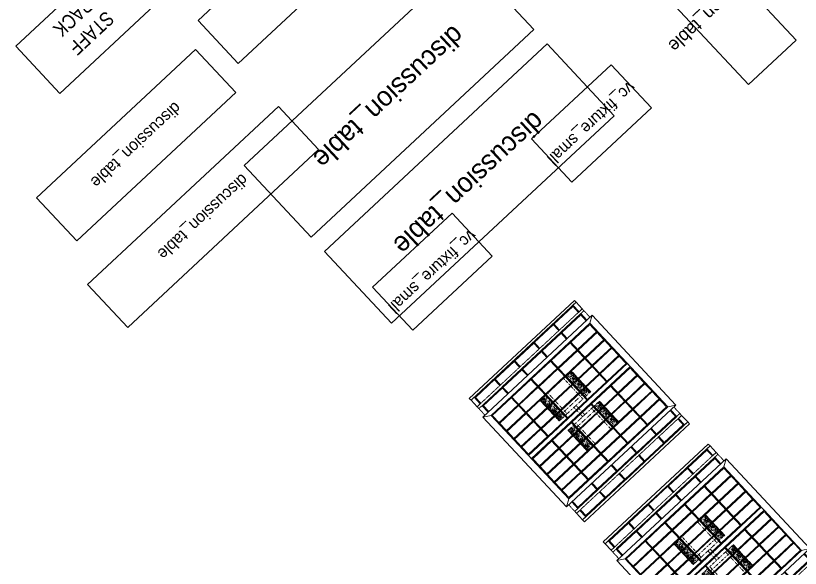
# Model space of a CAD drawing. Header units: metres. Extents: x -11318 to 4381, y -12726 to 5666.
# Drawn here: x -8320 to -2858, y -5863 to -2013 of the extents above; entities that cross this region are included whole.
import ezdxf
from ezdxf.enums import TextEntityAlignment as Align

# ---------------------------------------------------------------- set-up
doc = ezdxf.new("R2010")
doc.units = ezdxf.units.M
doc.linetypes.add('a_p6_plan_L18$0$HIDDEN', pattern=[0.375, 0.25, -0.125])
doc.linetypes.add('ACAD_ISO03W100', pattern=[30, 12, -18])
doc.layers.add('FixtureLabels', color=2, linetype='Continuous')
doc.layers.add('Fixtures', color=3, linetype='Continuous')
for name, color, linetype, lineweight in [('I-LK DIM', 252, 'Continuous', 5), ('I-LK FF&E', 1, 'Continuous', 9), ('I-LK TEXT', 31, 'Continuous', 5), ('LN-ELEVATION-1', 81, 'Continuous', 13), ('LN-ELEVATION-2', 103, 'Continuous', 20), ('LN-ELEVATION-3', 125, 'a_p6_plan_L18$0$HIDDEN', 18), ('LN-ELEVATION-4', 145, 'Continuous', 13), ('LN-ELEVATION-5', 167, 'Continuous', 5)]:
    doc.layers.add(name, color=color, linetype=linetype, lineweight=lineweight)
doc.styles.add('LK TXT', font='Arial Narrow.ttf')

# ---------------------------------------------------------------- blocks, each defined once
blk = doc.blocks.new('STAFF_RACK_2')
at = {"layer": 'I-LK FF&E'}
blk.add_lwpolyline([(900, 468.1), (0, 468.1), (0, 18.1), (900, 18.1)], close=True, dxfattribs=at)
at = {"layer": 'I-LK TEXT', "color": 0, "linetype": 'Continuous', "ltscale": 3, "insert": (-97.9, 361.5), "char_height": 100, "attachment_point": 1, "style": 'LK TXT'}
blk.add_mtext_dynamic_manual_height_columns('\\pxqc;STAFF\\P RACK', width=1099.487, gutter_width=1, heights=[0], dxfattribs=at)
blk = doc.blocks.new('euro mirror')
at = {"layer": 'LN-ELEVATION-4', "linetype": 'ACAD_ISO03W100', "ltscale": 0.1}
blk.add_lwpolyline([(0, 47.3), (0, -41.5), (-20, -41.5), (-20, 47.3)], close=True, dxfattribs=at)
at = {"layer": 'LN-ELEVATION-5', "linetype": 'ACAD_ISO03W100', "ltscale": 0.1}
for p, q in [((-159.9, 246.9), (-159.9, 47.3)), ((-159.7, 246.9), (-159.7, 47.3)), ((-159.4, 246.9), (-159.4, 47.3)), ((-159, 246.9), (-159, 47.3)), ((-158.5, 246.9), (-158.5, 47.3)), ((-157.9, 246.9), (-157.9, 47.3)), ((-157.1, 246.9), (-157.1, 47.3)), ((-156.1, 246.9), (-156.1, 47.3)), ((-154.1, 246.9), (-154.1, 47.3)), ((-151.1, 246.9), (-151.1, 47.3)), ((-146.1, 246.9), (-146.1, 47.3)), ((-141.1, 246.9), (-141.1, 47.3)), ((-135.1, 246.9), (-135.1, 47.3)), ((-128.1, 246.9), (-128.1, 47.3)), ((-120.1, 246.9), (-120.1, 47.3)), ((-111.1, 246.9), (-111.1, 47.3)), ((-102.1, 246.9), (-102.1, 47.3)), ((-85, 246.9), (-85, 47.3)), ((65, 246.9), (65, 47.3)), ((82.1, 246.9), (82.1, 47.3)), ((91.1, 246.9), (91.1, 47.3)), ((100.1, 246.9), (100.1, 47.3)), ((108.1, 246.9), (108.1, 47.3)), ((115.1, 246.9), (115.1, 47.3)), ((121.1, 246.9), (121.1, 47.3)), ((126.1, 246.9), (126.1, 47.3)), ((131.1, 246.9), (131.1, 47.3)), ((134.1, 246.9), (134.1, 47.3)), ((136.1, 246.9), (136.1, 47.3)), ((137.1, 246.9), (137.1, 47.3)), ((137.9, 246.9), (137.9, 47.3)), ((138.5, 246.9), (138.5, 47.3)), ((139, 246.9), (139, 47.3)), ((139.4, 246.9), (139.4, 47.3)), ((139.7, 246.9), (139.7, 47.3)), ((139.9, 246.9), (139.9, 47.3)), ((-159.9, -41.5), (-159.9, -241.1)), ((-159.7, -41.5), (-159.7, -241.1)), ((-159.4, -41.5), (-159.4, -241.1)), ((-159, -41.5), (-159, -241.1)), ((-158.5, -41.5), (-158.5, -241.1)), ((-157.9, -41.5), (-157.9, -241.1)), ((-157.1, -41.5), (-157.1, -241.1)), ((-156.1, -41.5), (-156.1, -241.1)), ((-154.1, -41.5), (-154.1, -241.1)), ((-151.1, -41.5), (-151.1, -241.1)), ((-146.1, -41.5), (-146.1, -241.1)), ((-141.1, -41.5), (-141.1, -241.1)), ((-135.1, -41.5), (-135.1, -241.1)), ((-128.1, -41.5), (-128.1, -241.1)), ((-120.1, -41.5), (-120.1, -241.1)), ((-111.1, -41.5), (-111.1, -241.1)), ((-102.1, -41.5), (-102.1, -241.1)), ((-85, -41.5), (-85, -241.1)), ((65, -41.5), (65, -241.1)), ((82.1, -41.5), (82.1, -241.1)), ((91.1, -41.5), (91.1, -241.1)), ((100.1, -41.5), (100.1, -241.1)), ((108.1, -41.5), (108.1, -241.1)), ((115.1, -41.5), (115.1, -241.1)), ((121.1, -41.5), (121.1, -241.1)), ((126.1, -41.5), (126.1, -241.1)), ((131.1, -41.5), (131.1, -241.1)), ((134.1, -41.5), (134.1, -241.1)), ((136.1, -41.5), (136.1, -241.1)), ((137.1, -41.5), (137.1, -241.1)), ((137.9, -41.5), (137.9, -241.1)), ((138.5, -41.5), (138.5, -241.1)), ((139, -41.5), (139, -241.1)), ((139.4, -41.5), (139.4, -241.1)), ((139.7, -41.5), (139.7, -241.1)), ((139.9, -41.5), (139.9, -241.1))]:
    blk.add_line(p, q, dxfattribs=at)
for points in [[(140, 73), (140, 246.9), (-160, 246.9), (-160, 73)], [(140, -67.1), (140, -241.1), (-160, -241.1), (-160, -67.1)]]:
    blk.add_lwpolyline(points, dxfattribs=at)
for points in [[(140, 73), (140, 47.3), (-160, 47.3), (-160, 73)], [(140, -41.5), (140, -67.1), (-160, -67.1), (-160, -41.5)]]:
    blk.add_lwpolyline(points, close=True, dxfattribs=at)
blk = doc.blocks.new('eurocenter 1040')
at = {"layer": 'LN-ELEVATION-1'}
for points in [[(-470, -327.4), (470, -327.4), (470, 467.6), (-470, 467.6)], [(-470, 85.1), (470, 85.1), (470, 467.6), (-470, 467.6)], [(-283.2, 85.1), (-277.2, 85.1), (-277.2, 467.6), (-283.2, 467.6)], [(-96.4, 85.1), (-90.4, 85.1), (-90.4, 467.6), (-96.4, 467.6)], [(90.4, 85.1), (96.4, 85.1), (96.4, 467.6), (90.4, 467.6)], [(277.2, 85.1), (283.2, 85.1), (283.2, 467.6), (277.2, 467.6)], [(-470, 386.6), (-283.2, 386.6), (-283.2, 392.6), (-470, 392.6)], [(-277.2, 386.6), (-96.4, 386.6), (-96.4, 392.6), (-277.2, 392.6)], [(-90.4, 386.6), (90.4, 386.6), (90.4, 392.6), (-90.4, 392.6)], [(96.4, 386.6), (277.2, 386.6), (277.2, 392.6), (96.4, 392.6)], [(283.2, 386.6), (470, 386.6), (470, 392.6), (283.2, 392.6)], [(-470, 311.2), (-283.2, 311.2), (-283.2, 317.2), (-470, 317.2)], [(-277.2, 311.2), (-96.4, 311.2), (-96.4, 317.2), (-277.2, 317.2)], [(-90.4, 311.2), (90.4, 311.2), (90.4, 317.2), (-90.4, 317.2)], [(96.4, 311.2), (277.2, 311.2), (277.2, 317.2), (96.4, 317.2)], [(283.2, 311.2), (470, 311.2), (470, 317.2), (283.2, 317.2)], [(-470, 235.8), (-283.2, 235.8), (-283.2, 241.8), (-470, 241.8)], [(-277.2, 235.8), (-96.4, 235.8), (-96.4, 241.8), (-277.2, 241.8)], [(-90.4, 235.8), (90.4, 235.8), (90.4, 241.8), (-90.4, 241.8)], [(96.4, 235.8), (277.2, 235.8), (277.2, 241.8), (96.4, 241.8)], [(283.2, 235.8), (470, 235.8), (470, 241.8), (283.2, 241.8)], [(-470, 160.4), (-283.2, 160.4), (-283.2, 166.4), (-470, 166.4)], [(-277.2, 160.4), (-96.4, 160.4), (-96.4, 166.4), (-277.2, 166.4)], [(-90.4, 160.4), (90.4, 160.4), (90.4, 166.4), (-90.4, 166.4)], [(96.4, 160.4), (277.2, 160.4), (277.2, 166.4), (96.4, 166.4)], [(283.2, 160.4), (470, 160.4), (470, 166.4), (283.2, 166.4)], [(-470, 85.1), (470, 85.1), (470, 55.1), (-470, 55.1)], [(-470, 55.1), (470, 55.1), (470, -327.4), (-470, -327.4)], [(-283.2, 55.1), (-277.2, 55.1), (-277.2, -327.4), (-283.2, -327.4)], [(-96.4, 55.1), (-90.4, 55.1), (-90.4, -327.4), (-96.4, -327.4)], [(90.4, 55.1), (96.4, 55.1), (96.4, -327.4), (90.4, -327.4)], [(277.2, 55.1), (283.2, 55.1), (283.2, -327.4), (277.2, -327.4)], [(-470, -20.3), (-283.2, -20.3), (-283.2, -26.3), (-470, -26.3)], [(-277.2, -20.3), (-96.4, -20.3), (-96.4, -26.3), (-277.2, -26.3)], [(-90.4, -20.3), (90.4, -20.3), (90.4, -26.3), (-90.4, -26.3)], [(96.4, -20.3), (277.2, -20.3), (277.2, -26.3), (96.4, -26.3)], [(283.2, -20.3), (470, -20.3), (470, -26.3), (283.2, -26.3)], [(-470, -95.7), (-283.2, -95.7), (-283.2, -101.7), (-470, -101.7)], [(-277.2, -95.7), (-96.4, -95.7), (-96.4, -101.7), (-277.2, -101.7)], [(-90.4, -95.7), (90.4, -95.7), (90.4, -101.7), (-90.4, -101.7)], [(96.4, -95.7), (277.2, -95.7), (277.2, -101.7), (96.4, -101.7)], [(283.2, -95.7), (470, -95.7), (470, -101.7), (283.2, -101.7)], [(-470, -171.1), (-283.2, -171.1), (-283.2, -177.1), (-470, -177.1)], [(-277.2, -171.1), (-96.4, -171.1), (-96.4, -177.1), (-277.2, -177.1)], [(-90.4, -171.1), (90.4, -171.1), (90.4, -177.1), (-90.4, -177.1)], [(96.4, -171.1), (277.2, -171.1), (277.2, -177.1), (96.4, -177.1)], [(283.2, -171.1), (470, -171.1), (470, -177.1), (283.2, -177.1)], [(-470, -246.4), (-283.2, -246.4), (-283.2, -252.4), (-470, -252.4)], [(-277.2, -246.4), (-96.4, -246.4), (-96.4, -252.4), (-277.2, -252.4)], [(-90.4, -246.4), (90.4, -246.4), (90.4, -252.4), (-90.4, -252.4)], [(96.4, -246.4), (277.2, -246.4), (277.2, -252.4), (96.4, -252.4)], [(283.2, -246.4), (470, -246.4), (470, -252.4), (283.2, -252.4)]]:
    blk.add_lwpolyline(points, close=True, dxfattribs=at)
for points in [[(-283.2, 461.6), (-464, 461.6), (-464, 317.2)], [(-96.4, 461.6), (-277.2, 461.6)], [(90.4, 461.6), (-90.4, 461.6)], [(277.2, 461.6), (96.4, 461.6)], [(464, 317.2), (464, 461.6), (283.2, 461.6)], [(-464, 311.2), (-464, 241.8)], [(464, 241.8), (464, 311.2)], [(-464, 235.8), (-464, 166.4)], [(464, 166.4), (464, 235.8)], [(-464, 160.4), (-464, 91.1), (-283.2, 91.1)], [(283.2, 91.1), (464, 91.1), (464, 160.4)], [(-277.2, 91.1), (-96.4, 91.1)], [(-90.4, 91.1), (90.4, 91.1)], [(96.4, 91.1), (277.2, 91.1)], [(-464, -20.3), (-464, 49.1), (-283.2, 49.1)], [(-277.2, 49.1), (-96.4, 49.1)], [(-90.4, 49.1), (90.4, 49.1)], [(96.4, 49.1), (277.2, 49.1)], [(283.2, 49.1), (464, 49.1), (464, -20.3)], [(-464, -95.7), (-464, -26.3)], [(464, -26.3), (464, -95.7)], [(-464, -171.1), (-464, -101.7)], [(464, -101.7), (464, -171.1)], [(-283.2, -321.4), (-464, -321.4), (-464, -177.1)], [(464, -177.1), (464, -321.4), (283.2, -321.4)], [(-96.4, -321.4), (-277.2, -321.4)], [(90.4, -321.4), (-90.4, -321.4)], [(277.2, -321.4), (96.4, -321.4)]]:
    blk.add_lwpolyline(points, dxfattribs=at)
at = {"layer": 'LN-ELEVATION-2'}
blk.add_lwpolyline([(-520, -357.4), (520, -357.4), (520, 497.6), (-520, 497.6)], close=True, dxfattribs=at)
for points in [[(-470, 467.6), (-520, 497.6)], [(470, 467.6), (520, 497.6)], [(-470, -327.4), (-520, -357.4)], [(470, -327.4), (520, -357.4)]]:
    blk.add_lwpolyline(points, dxfattribs=at)
at = {"layer": 'LN-ELEVATION-3'}
for points in [[(-500, 559.6), (500, 559.6), (500, 577.6), (-500, 577.6)], [(-500, 497.6), (-470, 497.6), (-470, 559.6), (-500, 559.6)], [(470, 497.6), (500, 497.6), (500, 559.6), (470, 559.6)], [(-500, -357.4), (-470, -357.4), (-470, -419.4), (-500, -419.4)], [(470, -357.4), (500, -357.4), (500, -419.4), (470, -419.4)], [(-500, -419.4), (500, -419.4), (500, -437.4), (-500, -437.4)]]:
    blk.add_lwpolyline(points, close=True, dxfattribs=at)
at = {"layer": 'LN-ELEVATION-4'}
for points in [[(-500, 639.6), (500, 639.6), (500, 657.6), (-500, 657.6)], [(-500, 577.6), (-470, 577.6), (-470, 639.6), (-500, 639.6)], [(470, 577.6), (500, 577.6), (500, 639.6), (470, 639.6)], [(-470, 497.6), (-464, 497.6), (-464, 559.6), (-470, 559.6)], [(-464, 553.6), (-283.2, 553.6), (-283.2, 559.6), (-464, 559.6)], [(-283.2, 497.6), (-277.2, 497.6), (-277.2, 559.6), (-283.2, 559.6)], [(-277.2, 553.6), (-96.4, 553.6), (-96.4, 559.6), (-277.2, 559.6)], [(-96.4, 497.6), (-90.4, 497.6), (-90.4, 559.6), (-96.4, 559.6)], [(-90.4, 553.6), (90.4, 553.6), (90.4, 559.6), (-90.4, 559.6)], [(90.4, 497.6), (96.4, 497.6), (96.4, 559.6), (90.4, 559.6)], [(96.4, 553.6), (277.2, 553.6), (277.2, 559.6), (96.4, 559.6)], [(277.2, 497.6), (283.2, 497.6), (283.2, 559.6), (277.2, 559.6)], [(283.2, 553.6), (464, 553.6), (464, 559.6), (283.2, 559.6)], [(464, 497.6), (470, 497.6), (470, 559.6), (464, 559.6)], [(-470, -357.4), (-464, -357.4), (-464, -419.4), (-470, -419.4)], [(-283.2, -357.4), (-277.2, -357.4), (-277.2, -419.4), (-283.2, -419.4)], [(-96.4, -357.4), (-90.4, -357.4), (-90.4, -419.4), (-96.4, -419.4)], [(90.4, -357.4), (96.4, -357.4), (96.4, -419.4), (90.4, -419.4)], [(277.2, -357.4), (283.2, -357.4), (283.2, -419.4), (277.2, -419.4)], [(464, -357.4), (470, -357.4), (470, -419.4), (464, -419.4)], [(-464, -413.4), (-283.2, -413.4), (-283.2, -419.4), (-464, -419.4)], [(-277.2, -413.4), (-96.4, -413.4), (-96.4, -419.4), (-277.2, -419.4)], [(-90.4, -413.4), (90.4, -413.4), (90.4, -419.4), (-90.4, -419.4)], [(96.4, -413.4), (277.2, -413.4), (277.2, -419.4), (96.4, -419.4)], [(283.2, -413.4), (464, -413.4), (464, -419.4), (283.2, -419.4)], [(-500, -437.4), (-470, -437.4), (-470, -499.4), (-500, -499.4)], [(470, -437.4), (500, -437.4), (500, -499.4), (470, -499.4)], [(-500, -499.4), (500, -499.4), (500, -517.4), (-500, -517.4)]]:
    blk.add_lwpolyline(points, close=True, dxfattribs=at)
at = {"layer": 'LN-ELEVATION-5'}
for points in [[(-470, 577.6), (-464, 577.6), (-464, 639.6), (-470, 639.6)], [(-464, 633.6), (-283.2, 633.6), (-283.2, 639.6), (-464, 639.6)], [(-283.2, 577.6), (-277.2, 577.6), (-277.2, 639.6), (-283.2, 639.6)], [(-277.2, 633.6), (-96.4, 633.6), (-96.4, 639.6), (-277.2, 639.6)], [(-96.4, 577.6), (-90.4, 577.6), (-90.4, 639.6), (-96.4, 639.6)], [(-90.4, 633.6), (90.4, 633.6), (90.4, 639.6), (-90.4, 639.6)], [(90.4, 577.6), (96.4, 577.6), (96.4, 639.6), (90.4, 639.6)], [(96.4, 633.6), (277.2, 633.6), (277.2, 639.6), (96.4, 639.6)], [(277.2, 577.6), (283.2, 577.6), (283.2, 639.6), (277.2, 639.6)], [(283.2, 633.6), (464, 633.6), (464, 639.6), (283.2, 639.6)], [(464, 577.6), (470, 577.6), (470, 639.6), (464, 639.6)], [(-470, -437.4), (-464, -437.4), (-464, -499.4), (-470, -499.4)], [(-283.2, -437.4), (-277.2, -437.4), (-277.2, -499.4), (-283.2, -499.4)], [(-96.4, -437.4), (-90.4, -437.4), (-90.4, -499.4), (-96.4, -499.4)], [(90.4, -437.4), (96.4, -437.4), (96.4, -499.4), (90.4, -499.4)], [(277.2, -437.4), (283.2, -437.4), (283.2, -499.4), (277.2, -499.4)], [(464, -437.4), (470, -437.4), (470, -499.4), (464, -499.4)], [(-464, -493.4), (-283.2, -493.4), (-283.2, -499.4), (-464, -499.4)], [(-277.2, -493.4), (-96.4, -493.4), (-96.4, -499.4), (-277.2, -499.4)], [(-90.4, -493.4), (90.4, -493.4), (90.4, -499.4), (-90.4, -499.4)], [(96.4, -493.4), (277.2, -493.4), (277.2, -499.4), (96.4, -499.4)], [(283.2, -493.4), (464, -493.4), (464, -499.4), (283.2, -499.4)]]:
    blk.add_lwpolyline(points, close=True, dxfattribs=at)
at = {"layer": 'I-LK DIM'}
blk.add_blockref('EURO MIRROR', (10, 67.1), dxfattribs=at)
blk = doc.blocks.new('EURO_CENTRE_3')
at = {"layer": 'I-LK FF&E'}
blk.add_blockref('EUROCENTER 1040', (520, 517.4), dxfattribs=at)
blk = doc.blocks.new('EURO_CENTRE_4')
at = {"layer": 'I-LK FF&E'}
blk.add_blockref('EUROCENTER 1040', (520, 517.4), dxfattribs=at)

msp = doc.modelspace()

# ---------------------------------------------------------------- linework, layer by layer
at = {"layer": 'Fixtures'}
for points in [[(-5722, -807.1), (-7050.5, -2046), (-6770.7, -2346), (-5442.2, -1107.2)], [(-3632.6, -1383), (-3964.8, -1692.7), (-3218.7, -2492.8), (-2886.6, -2183.1)], [(-5179.9, -1610.5), (-6729.8, -3055.8), (-6263.5, -3555.8), (-4713.6, -2110.5)], [(-4620.3, -2210.5), (-6170.2, -3655.8), (-5703.9, -4155.9), (-4154, -2710.6)], [(-7067.9, -2249.2), (-8175, -3281.6), (-7895.2, -3581.6), (-6788.1, -2549.3)], [(-4174.4, -2355.7), (-4728, -2871.9), (-4448.2, -3171.9), (-3894.7, -2655.7)], [(-6490.9, -2646.1), (-7819.4, -3884.9), (-7539.6, -4184.9), (-6211.1, -2946.1)], [(-5281.5, -3388.1), (-5835.1, -3904.2), (-5555.3, -4204.3), (-5001.8, -3688.1)]]:
    msp.add_lwpolyline(points, close=True, dxfattribs=at)

# ---------------------------------------------------------------- block references
at = {"rotation": -137}
for name, p in [('STAFF_RACK_2', (-7674.1, -1599.2)), ('EURO_CENTRE_4', (-4416, -3983.3)), ('EURO_CENTRE_3', (-3483.4, -4983.4))]:
    msp.add_blockref(name, p, dxfattribs=at)

# ---------------------------------------------------------------- texts
at = {"layer": 'FixtureLabels'}
for s, height, p in [('discussion_table', 90.825, (-3425.7, -1937.9)), ('discussion_table', 136.746, (-5721.7, -2583.1)), ('vc_fixture_small', 82.048, (-4311.3, -2763.8)), ('discussion_table', 82.048, (-7481.6, -2915.4)), ('discussion_table', 136.746, (-5162.1, -3183.2)), ('discussion_table', 82.048, (-7015.3, -3415.5)), ('vc_fixture_small', 82.048, (-5418.4, -3796.2))]:
    msp.add_text(s, height=height, rotation=-137, dxfattribs=at).set_placement(p, align=Align.MIDDLE_CENTER)

doc.saveas('drawing.dxf')
